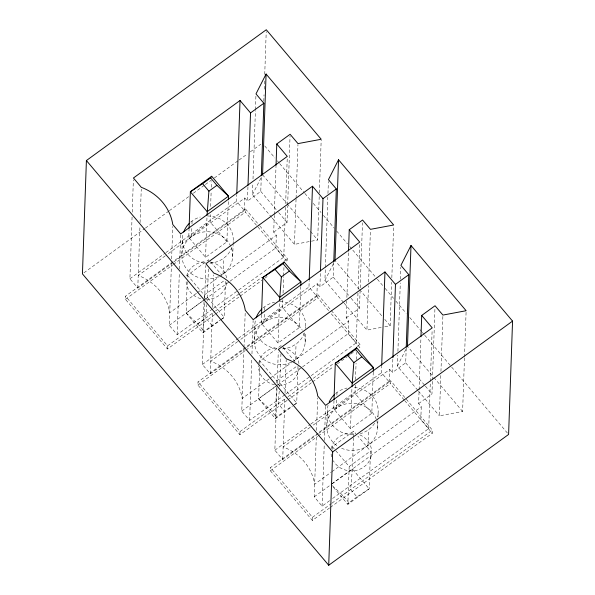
<?xml version="1.0" encoding="UTF-8"?>
<svg xmlns="http://www.w3.org/2000/svg" width="595" height="595" viewBox="0 0 595 595"><rect width="100%" height="100%" fill="white"/><g stroke="black" fill="none" stroke-linecap="round" stroke-linejoin="round"><path stroke-width="0.45" stroke-dasharray="2.98 2.23" d="M214.661 314.673L167.44 349.005L125.433 299.307L125.545 296.154L172.766 261.822M173.071 262.425L137.787 288.077L129.911 278.757L132.075 216.825M132.239 212.207L133.369 179.854M137.787 288.077L139.914 227.223M140.078 222.589L141.246 189.18M167.44 349.005L167.552 345.851L125.545 296.154M212.452 309.013L177.169 334.673L169.292 325.353L171.449 263.57M171.613 258.929L172.751 226.45M177.169 334.673L179.333 272.741M179.467 269.037L180.657 234.839M181.862 254.147L182.412 238.402M187.224 281.673L186.131 313L202.932 332.88L219.845 320.586M187.388 277.062L187.447 275.217L208.771 259.717L208.674 262.484M228.294 201.638L226.896 241.815L205.572 257.315L188.771 237.435L189.054 229.216M191.53 236.728L191.85 227.468M191.984 223.765L192.081 220.99M287.125 400.398L239.904 434.729L197.897 385.032L198.009 381.886L245.229 347.554M204.025 301.546L202.932 332.88L204.018 331.274L220.425 319.902M204.159 297.864L204.256 295.098L187.447 275.217M205.572 257.315L207.008 216.223M246.285 347.606L210.251 373.809L202.374 364.49L204.539 302.558M204.665 298.861L205.833 265.578M208.451 268.933L207.149 301.07M226.896 241.815L210.087 221.935L210.347 214.631M210.63 206.413L211.173 190.891M211.299 187.239L211.493 181.758M210.251 373.809L212.408 312.025M212.571 307.384L213.709 274.905M223.036 274.005L223.586 258.26M225.512 281.442L224.255 317.38L220.581 320.05M232.704 256.586L233.091 245.475M233.121 244.552L233.255 240.849M173.822 261.882L244.389 210.571L236.513 201.251L236.736 194.781M244.389 210.571L244.828 197.979L166.005 255.285M259.874 226.003L287.474 258.661L287.37 261.807L245.363 212.11L245.467 208.964L173.517 261.279M261.264 177.474L260.781 191.397L247.453 201.08L247.974 186.235M239.904 434.729L240.016 431.583L198.009 381.886M284.916 394.745L249.632 420.397L241.756 411.078L243.95 348.373M243.98 347.443L245.214 312.182M271.67 217.391L252.466 194.669L252.853 183.58M253.009 178.954L255.404 110.551M255.434 109.629L255.917 95.765M249.632 420.397L251.797 358.465M251.96 353.846L253.12 320.571M254.325 339.879L254.876 324.134M263.793 101.291L264.016 94.791M264.21 89.213L264.537 79.923M264.73 74.345L266.225 31.609M259.688 367.398L258.594 398.732L275.396 418.612L292.309 406.318M259.814 363.716L259.911 360.949L281.234 345.45M300.787 286.455L299.352 327.54L278.036 343.047L261.235 323.167L261.517 314.948M263.994 322.46L264.381 311.349M264.411 310.419L264.544 306.715M238.729 289.914L283.77 257.166L275.894 247.847L276.333 235.248L273.707 232.147L274.295 215.442M274.325 214.512L276.013 166.258M329.608 507.929L312.368 520.461L270.361 470.764L270.472 467.618L317.693 433.279M276.489 387.278L275.396 418.612L276.482 416.998L292.123 406.14M276.653 382.674L276.72 380.83L259.911 360.949M278.036 343.047L279.442 302.87M317.998 433.881L282.714 459.541L274.838 450.222L277.002 388.29M277.166 383.663L278.259 352.233M283.77 257.166L285.511 207.246M285.645 203.55L287.259 157.333M280.944 353.742L279.613 386.795M299.352 327.54L282.551 307.66L282.841 299.449M283.064 293.052L283.637 276.615M283.666 275.708L283.986 266.575M273.707 232.147L287.035 222.456L287.616 205.751M287.653 204.821L290.048 136.151M282.714 459.541L284.871 397.757M285.035 393.116L286.202 359.707M319.21 196.581L317.693 240.023L294.473 244.367L296.05 199.072M296.087 198.15L297.954 144.54M295.499 359.737L296.05 343.992M298.006 366.245L296.719 403.113L293.038 405.783M305.168 342.318L305.525 332.129M305.651 328.425L305.718 326.573M247.037 347.063L316.852 296.303L308.976 286.983L309.199 280.513M319.337 192.884L321.174 140.189M316.852 296.303L317.291 283.703L238.469 341.017M328.626 310.62L317.827 297.842L317.931 294.689L245.98 347.004M333.758 262.276L333.245 277.121L319.917 286.812L320.437 271.967M312.368 520.461L312.479 517.315L270.472 467.618M329.6 500.67L322.096 506.129L314.22 496.81L316.376 435.034M316.54 430.393L317.671 397.914M343.531 302.409L324.922 280.401L325.346 268.382M325.376 267.46L327.83 197.205M327.957 193.509L328.38 181.49M322.096 506.129L324.26 444.197M324.387 440.501L325.584 406.296M326.789 425.603L327.332 409.858M332.278 449.441L332.374 446.681L353.698 431.174L355.498 433.309M373.251 372.18L371.816 413.272L350.5 428.772L333.698 408.891L333.981 400.673M336.458 408.192L336.748 399.855M336.904 395.221L337.001 392.447M311.192 375.646L356.234 342.891L348.358 333.572L348.796 320.98L346.171 317.871L346.751 301.167M346.885 297.455L348.469 251.983M332.374 446.681L349.176 466.554L347.859 504.344L369.183 488.837L370.499 451.055L357.9 436.15M350.5 428.772L351.935 387.687M356.234 342.891L357.974 292.978M358.108 289.282L359.685 243.987M353.467 437.63L352.374 468.957L350.634 489.462L356.933 496.914L369.183 488.837L352.374 468.957L331.058 484.464M353.504 436.708L353.698 431.174M371.816 413.272L355.014 393.392L355.304 385.173M355.49 379.699L356.07 363.262M356.197 359.611L356.45 352.3M346.171 317.871L359.499 308.188L360.079 291.483M360.206 287.772L362.474 222.805M317.931 294.689L359.938 344.386L359.834 347.539L331.028 313.461M381.224 327.429L366.929 330.099L368.483 285.726M368.61 282.03L370.417 230.265M367.963 445.462L368.506 429.716M377.632 428.05L377.885 420.643M378.018 416.939L378.175 412.305M318.749 433.339L389.316 382.027L381.44 372.715L381.663 366.245M384.794 326.759L390.149 325.755L391.666 282.305M391.83 277.687L393.637 225.922M389.316 382.027L389.755 369.436L310.932 426.749M404.087 399.899L390.283 383.567L390.394 380.421L318.444 432.736M406.221 348.008L405.701 362.853L392.38 372.544L392.864 358.621M417.794 390.268L397.386 366.133L397.772 355.037M397.906 351.34L400.294 282.937M400.42 279.241L400.844 267.222M332.605 498.491L428.697 428.623L420.821 419.304L421.26 406.712L418.635 403.603L419.088 390.61M419.118 389.68L420.933 337.715M428.697 428.623L430.311 382.406M430.341 381.477L432.149 329.712M418.635 403.603L431.955 393.912L432.409 380.926M432.446 379.997L434.975 307.608M330.359 507.386L432.29 433.264L432.401 430.118L390.394 380.421M464.487 357.87L462.613 411.48L439.393 415.831L440.813 375.155M440.947 371.459L442.881 315.997M464.516 356.948L466.101 311.654M212.013 325.458L205.706 318.005L206.844 304.633M279.233 391.25L278.17 403.73L284.477 411.19M252.466 194.669L262.135 175.622M324.922 280.401L335.015 260.528L358.986 288.887M397.386 366.133L407.478 346.253L433.249 376.739M356.933 496.914L348.938 502.73L347.859 504.344L332.255 485.884M83.94 272.8L144.652 228.659M145.403 228.116L168.638 211.225M169.389 210.675L188.875 196.506M193.375 193.241L204.613 185.067M205.364 184.517L211.359 180.159M214.364 177.979L238.342 160.538M239.093 159.996L247.341 154.001M250.339 151.822L260.833 144.191M129.911 278.757L165.194 253.106M165.946 252.563L236.513 201.251M188.771 237.435L210.087 221.935M165.254 255.835L138.226 275.485A50.902 47.265 2 0 1 169.731 312.754L196.759 293.104M125.433 299.307L172.654 264.968M173.405 264.425L245.363 212.11M197.51 292.562L219.28 276.734M220.031 276.184L276.333 235.248M204.256 295.098L224.836 280.133M203.036 300.706L186.131 313L197.711 323.814L204.018 331.274M203.773 300.17L207.454 297.5L224.255 317.38L221.191 319.403M169.292 325.353L204.576 299.702M205.327 299.151L229.35 281.688M230.101 281.137L275.894 247.847M213.203 308.47L237.978 290.457M197.711 323.814L205.706 318.005M167.552 345.851L214.773 311.52M215.524 310.977L239.51 293.536M240.261 292.993L261.993 277.188M284.477 260.841L287.474 258.661M215.412 314.123L239.398 296.689M240.149 296.139L261.882 280.334M264.879 278.155L267.133 276.519M202.374 364.49L237.658 338.838M238.409 338.287L308.976 286.983M261.235 323.167L282.551 307.66M237.717 341.567L210.689 361.21A50.902 47.265 2 0 1 242.195 398.486L269.223 378.837M197.897 385.032L245.118 350.7M245.869 350.158L317.827 297.842M269.974 378.294L291.743 362.459M292.495 361.916L348.796 320.98M276.72 380.83L297.299 365.858M275.5 386.438L258.594 398.732L270.175 409.546L276.482 416.998M276.236 385.902L279.91 383.232L296.719 403.113L292.889 405.634M241.756 411.078L277.039 385.426M277.791 384.883L301.814 367.413M302.565 366.87L348.358 333.572M285.667 394.202L310.441 376.189M240.016 431.583L287.236 397.252M287.987 396.709L333.706 363.463M356.941 346.565L359.938 344.386M287.876 399.855L311.862 382.414M312.613 381.871L333.594 366.609M337.343 363.887L347.086 356.799M347.837 356.256L350.083 354.62M350.834 354.077L355.334 350.805M274.838 450.222L310.121 424.562M310.873 424.019L381.44 372.715M333.698 408.891L355.014 393.392M310.181 427.292L283.153 446.942A50.902 47.265 2 0 1 314.658 484.218L331.177 472.207M270.361 470.764L317.581 436.433M318.332 435.89L390.283 383.567M331.928 471.664L421.26 406.712M349.176 466.554L370.499 451.055M314.22 496.81L331.489 484.256M332.241 483.713L420.821 419.304M312.479 517.315L331.214 503.69M331.965 503.147L432.401 430.118M332.345 485.661L342.638 495.278L348.938 502.73M264.73 145.939L274.912 157.987M277.307 160.821L279.107 162.948M279.709 163.662L304.276 192.721M304.871 193.434L310.865 200.522M313.26 203.356L321.047 212.571M323.449 215.405L334.234 228.168M336.629 231.001L347.413 243.764M349.815 246.598L352.21 249.439M352.805 250.145L376.776 278.497M377.371 279.211L382.771 285.593M385.166 288.426L393.555 298.348M395.95 301.182L406.14 313.238M409.732 317.492L421.714 331.668M422.316 332.374L424.109 334.502M424.711 335.216L451.077 366.401M451.672 367.115L507.401 433.041M262.559 174.796L286.53 203.155M287.125 203.862L309.898 230.808M310.501 231.514L317.693 240.023M359.588 289.594L382.362 316.54M384.757 319.374L390.149 325.755M433.852 377.453L462.613 411.48M260.781 191.397L278.081 211.865M278.683 212.571L287.035 222.456M333.245 277.121L350.544 297.597M351.139 298.303L359.499 308.188M405.701 362.853L424.8 385.441M425.395 386.148L431.955 393.912M272.265 218.097L294.473 244.367M344.126 303.123L366.929 330.099M418.389 390.982L439.393 415.831M244.828 197.979L247.453 201.08M317.291 283.703L319.917 286.812M389.755 369.436L392.38 372.544M245.467 208.964L259.271 225.289M404.689 400.606L432.29 433.264M210.571 261.845L221.972 275.336M283.034 347.577L295.038 361.775M226.658 282.536A20.364 18.906 2 0 1 205.119 299.419M200.731 298.69A20.364 18.906 2 0 1 186.064 281.338M186.651 275.864A20.364 18.906 2 0 1 206.197 261.651M210.63 262.083A20.364 18.906 2 0 1 226.613 278.401M299.121 368.268A20.364 18.906 2 0 1 277.582 385.151M274.637 384.757A20.364 18.906 2 0 1 258.513 365.687M258.81 362.943A20.364 18.906 2 0 1 277.181 347.435M283.094 347.815A20.364 18.906 2 0 1 299.077 364.133M359.789 434.856A20.364 18.906 2 0 1 366.126 465.074A20.364 18.906 2 0 1 333.312 460.738M331.683 456.886A20.364 18.906 2 0 1 330.991 452.795M331.274 448.667A20.364 18.906 2 0 1 355.557 433.539M218.313 276.72A25.451 23.629 2 0 1 181.839 254.615A25.451 23.629 2 0 1 219.518 234.705A25.451 23.629 2 0 1 221.533 275.016M231.998 247.148A25.451 23.629 2 0 1 209.938 263.183M204.375 263.02A25.451 23.629 2 0 1 183.148 233.753M190.66 222.099A25.451 23.629 2 0 1 200.255 217.026M207.581 215.992A25.451 23.629 2 0 1 233.151 242.098M303.748 333.364A25.451 23.629 2 0 1 293.997 360.741M290.776 362.444A25.451 23.629 2 0 1 256.943 351.489A25.451 23.629 2 0 1 268.159 319.998A25.451 23.629 2 0 1 302.26 330.188M304.462 332.88A25.451 23.629 2 0 1 282.402 348.915M276.839 348.752A25.451 23.629 2 0 1 255.612 319.485M263.124 307.831A25.451 23.629 2 0 1 274.518 302.312M280.044 301.717A25.451 23.629 2 0 1 305.614 327.83M336.852 445.603A25.451 23.629 2 0 1 340.623 405.731A25.451 23.629 2 0 1 377.647 426.429A25.451 23.629 2 0 1 341.634 448.273M354.36 387.509A25.451 23.629 2 0 1 377.438 416.954M374.612 423.298A25.451 23.629 2 0 1 360.332 433.681M353.006 434.714A25.451 23.629 2 0 1 328.076 405.217M335.587 393.555A25.451 23.629 2 0 1 346.974 388.037"/><path stroke-width="0.89" d="M86.401 160.546L82.445 273.893L328.715 565.25L508.599 434.454L512.555 321.107L266.285 29.75L86.401 160.546L332.672 451.903L328.715 565.25M189.091 228.302L190.363 191.783L211.686 176.276L228.487 196.157L228.361 199.808M207.038 215.308L208.912 191.159L202.605 183.699L190.363 191.783L207.164 211.656L228.487 196.157L216.907 185.343L210.6 177.89L211.686 176.276M236.773 193.858L240.03 100.496L133.429 178.002L141.305 187.321A50.902 47.265 2 0 1 172.81 224.598L180.687 233.917L287.288 156.411L276.787 143.983L290.115 134.292L297.991 143.611L321.211 139.267L266.077 74.04L255.984 93.913L263.86 103.233L261.331 175.622M248.003 185.305L250.532 112.924L240.03 100.496M262.559 174.796L266.077 74.04M261.555 314.034L262.826 277.508L284.15 262.008L300.951 281.889L300.825 285.541M276.043 165.328L276.787 143.983M279.501 301.04L281.368 276.883L275.068 269.431L262.826 277.508L279.628 297.388L300.951 281.889L289.363 271.075L283.064 263.622L284.15 262.008M309.236 279.591L312.494 186.228L205.892 263.734L213.769 273.053A50.902 47.265 2 0 1 245.274 310.322L253.15 319.641L359.752 242.135L349.25 229.715L362.578 220.024L370.454 229.343L393.674 224.999L338.533 159.765L328.447 179.645L336.324 188.965L333.795 261.346M320.467 271.037L322.996 198.648L312.494 186.228M335.015 260.528L338.533 159.765M334.011 399.766L335.29 363.24L356.613 347.74L373.415 367.613L373.288 371.273M348.506 251.06L349.25 229.715M351.965 386.772L353.832 362.615L347.532 355.163L335.29 363.24L352.091 383.12L373.415 367.613L361.827 356.807L355.527 349.347L356.613 347.74M381.693 365.315L384.958 271.952L278.356 349.466L286.232 358.778A50.902 47.265 2 0 1 317.737 396.054L325.614 405.373L432.215 327.867L421.714 315.439L435.034 305.756L442.911 315.075L466.13 310.724L410.996 245.497L400.904 265.37L408.78 274.689L406.259 347.078M392.901 357.692L395.459 284.38L384.958 271.952M407.478 346.253L410.996 245.497M420.97 336.785L421.714 315.439M250.532 112.924L263.86 103.233M202.605 183.699L210.6 177.89M208.912 191.159L216.907 185.343M322.996 198.648L336.324 188.965M275.068 269.431L283.064 263.622M281.368 276.883L289.363 271.075M395.459 284.38L408.78 274.689M347.532 355.163L355.527 349.347M353.832 362.615L361.827 356.807M332.672 451.903L512.555 321.107M183.662 232.102A25.451 23.629 2 0 1 189.336 223.304M256.125 317.827A25.451 23.629 2 0 1 261.8 309.028M329.236 401.945A25.451 23.629 2 0 1 334.264 394.76"/></g></svg>
